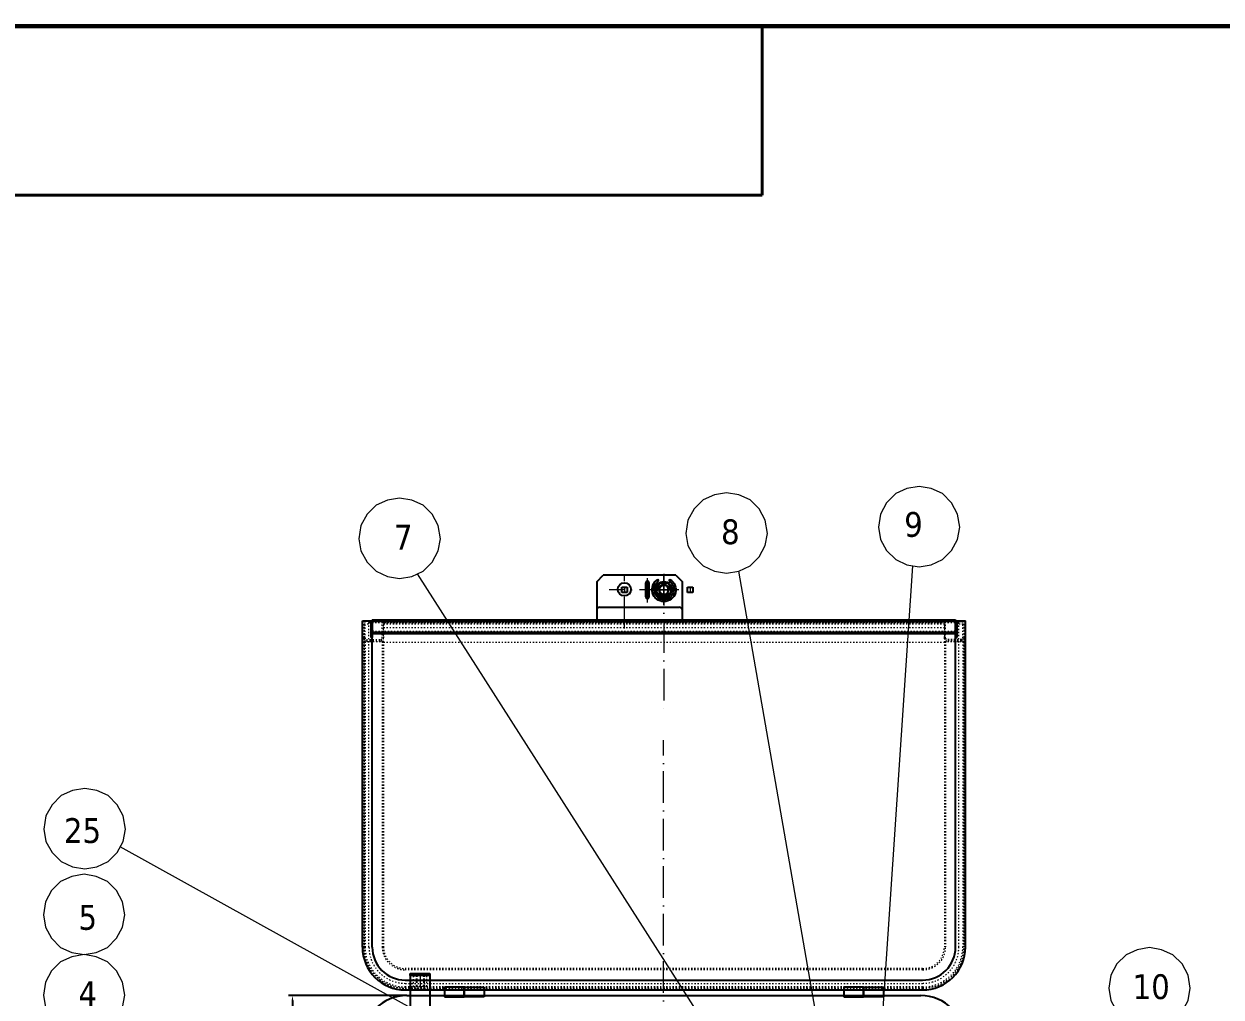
# Model space of a CAD drawing. Header units: millimetres. Extents: x 13152 to 36426, y -6229 to 13228.
# Drawn here: x 29267 to 31084, y 11556 to 13034 of the extents above; entities that cross this region are included whole.
import ezdxf

# ---------------------------------------------------------------- set-up
doc = ezdxf.new("R2010")
doc.units = ezdxf.units.MM
doc.header["$LTSCALE"] = 4
doc.linetypes.add('ACAD_ISO03W100', pattern=[1.18, 0.47, -0.71])
doc.linetypes.add('ACAD_ISO10W100', pattern=[18, 12, -3, 0, -3])
doc.layers.add('1', color=12, linetype='Continuous')
doc.layers.add('标注、文本', color=3, linetype='Continuous', lineweight=25)
doc.layers.add('铁心', color=3, linetype='Continuous', lineweight=0)
doc.styles.add('Tahoma$001', font='tahoma.ttf', dxfattribs={"height": 2.159784})
doc.styles.add('TH_GBDIM', font='romans.shx', dxfattribs={"width": 0.8, "bigfont": 'gbcbig.shx'})
doc.dimstyles.new('TH_GBDIM1', dxfattribs={"dimscale": 3, "dimtxt": 3.5, "dimasz": 2.5, "dimexe": 2, "dimexo": 0, "dimgap": 1.5, "dimtad": 1, "dimdec": 1, "dimzin": 0, "dimdsep": 46, "dimtxsty": 'TH_GBDIM', "dimcen": 2.5, "dimclrd": 3, "dimclre": 256, "dimclrt": 2, "dimadec": 0, "dimazin": 0, "dimtfac": 0.714286, "dimtdec": 1, "dimtmove": 0, "dimatfit": 3, "dimfxl": 0, "dimtzin": 0, "dimlwd": -1, "dimlwe": -1, "dimarcsym": 0})

# ---------------------------------------------------------------- blocks, each defined once
blk = doc.blocks.new('*D304')
at = {"layer": 'Defpoints', "color": 0}
for p in [(29848.3, 11558.5), (29674.7, 10608.5), (29805.1, 10608.5)]:
    blk.add_point(p, dxfattribs=at)
at = {"layer": '标注、文本'}
for p, q in [((29848.3, 11558.5), (29668.7, 11558.5)), ((29805.1, 10608.5), (29668.7, 10608.5))]:
    blk.add_line(p, q, dxfattribs=at)
at = {"layer": '标注、文本', "color": 3}
blk.add_line((29674.7, 11551), (29674.7, 10616), dxfattribs=at)
for points in [[(29673.4, 11551), (29675.9, 11551), (29674.7, 11558.5)], [(29673.4, 10616), (29675.9, 10616), (29674.7, 10608.5)]]:
    blk.add_solid(points, dxfattribs=at)
at = {"layer": '标注、文本', "color": 2, "insert": (29664.9, 11083.5), "char_height": 10.5, "attachment_point": 5, "rotation": 90, "style": 'TH_GBDIM'}
blk.add_mtext('950.0', dxfattribs=at)
blk = doc.blocks.new('huuuuu')
at = {"layer": '标注、文本', "color": 1, "linetype": 'ACAD_ISO10W100', "lineweight": 18}
for p, q in [((2130.7, -5602.1), (2130.7, -5556.6)), ((2108, -5579.3), (2153.5, -5579.3))]:
    blk.add_line(p, q, dxfattribs=at)
at = {"layer": '标注、文本', "color": 2, "linetype": 'ACAD_ISO03W100', "lineweight": 18}
for p, q in [((2113.7, -5573.3), (2117, -5573.3)), ((2144.5, -5573.3), (2147.7, -5573.3)), ((2113.7, -5585.3), (2117, -5585.3)), ((2144.5, -5585.3), (2147.7, -5585.3))]:
    blk.add_line(p, q, dxfattribs=at)
at = {"layer": '标注、文本'}
for p, q in [((2121.7, -5563.7), (2123.2, -5566.3)), ((2138.2, -5566.3), (2139.7, -5563.7))]:
    blk.add_line(p, q, dxfattribs=at)
for radius in [18, 15]:
    blk.add_arc((2130.7, -5579.3), radius, 120, 60, dxfattribs=at)

msp = doc.modelspace()

# ---------------------------------------------------------------- linework, layer by layer
at = {"layer": '1', "color": 0, "lineweight": 40}
for p in [(30387.58, 13030.25), (28650.99, 12773.71)]:
    msp.add_line(p, (30387.58, 12773.71), dxfattribs=at)
at = {"layer": '1', "color": 0, "lineweight": 40, "const_width": 6.91}
msp.add_lwpolyline([(28650.99, 7583.67), (36228.84, 7583.67), (36228.84, 13030.25), (28650.99, 13030.25), (28650.99, 7583.67)], dxfattribs=at)
at = {"layer": '标注、文本'}
for p, q in [((30136.29, 12186.62), (30146.29, 12196.62)), ((30256.29, 12196.62), (30146.29, 12196.62)), ((30256.29, 12196.62), (30266.29, 12186.62)), ((30136.29, 12186.62), (30136.29, 12126.62)), ((30174.29, 12170.62), (30174.29, 12178.62)), ((30174.29, 12178.62), (30182.29, 12178.62)), ((30182.29, 12170.62), (30174.29, 12170.62)), ((30182.29, 12178.62), (30182.29, 12170.62)), ((30210.79, 12163.84), (30210.79, 12185.34)), ((30211.29, 12163.62), (30211.29, 12185.62)), ((30215.29, 12163.62), (30215.29, 12185.62)), ((30215.79, 12163.84), (30215.79, 12185.34)), ((30231.04, 12184.6), (30226.56, 12170.81)), ((30226.56, 12170.81), (30238.29, 12162.29)), ((30231.04, 12184.6), (30245.54, 12184.6)), ((30231.79, 12173.12), (30231.79, 12176.12)), ((30238.29, 12162.29), (30250.02, 12170.81)), ((30244.79, 12173.12), (30244.79, 12176.12)), ((30250.02, 12170.81), (30245.54, 12184.6)), ((30266.29, 12126.62), (30266.29, 12186.62)), ((30274.29, 12170.62), (30274.29, 12178.62)), ((30274.29, 12178.62), (30282.29, 12178.62)), ((30282.29, 12170.62), (30274.29, 12170.62)), ((30282.29, 12178.62), (30282.29, 12170.62)), ((30136.29, 12136.62), (30136.29, 12126.62)), ((30141.29, 12148.04), (30261.29, 12148.04)), ((30266.29, 12126.62), (30266.29, 12136.62)), ((29780.79, 11632.12), (29780.79, 12127.63)), ((29780.79, 12127.63), (29795.79, 12127.63)), ((29782.83, 12127.12), (29784.83, 12127.12)), ((29791.79, 12127.12), (29784.79, 12127.12)), ((29790.79, 12127.12), (30685.79, 12127.12)), ((29793.79, 12125.12), (29793.79, 12102.12)), ((29795.79, 12129.12), (30680.79, 12129.12)), ((29795.79, 12129.12), (29795.79, 12127.12)), ((29795.79, 11632.12), (29795.79, 12127.63)), ((29795.79, 12127.12), (30680.79, 12127.12)), ((29795.79, 12125.12), (29795.79, 12102.12)), ((29810.83, 12127.12), (29812.83, 12127.12)), ((30136.29, 12126.62), (30266.29, 12126.62)), ((30665.76, 12127.12), (30663.76, 12127.12)), ((30680.79, 12129.12), (30680.79, 12127.12)), ((30680.79, 12127.63), (30695.79, 12127.63)), ((30680.79, 11632.12), (30680.79, 12127.63)), ((30680.79, 12125.12), (30680.79, 12102.12)), ((30682.79, 12125.12), (30682.79, 12102.12)), ((30684.79, 12127.12), (30691.79, 12127.12)), ((30693.76, 12127.12), (30691.76, 12127.12)), ((30695.79, 11632.12), (30695.79, 12127.63)), ((29795.79, 12114.62), (29793.79, 12114.62)), ((29795.79, 12109.62), (29793.79, 12109.62)), ((29795.79, 12102.12), (29793.79, 12102.12)), ((29795.79, 12110.12), (30680.79, 12110.12)), ((29795.79, 12108.12), (30680.79, 12108.12)), ((30680.79, 12114.62), (30682.79, 12114.62)), ((30680.79, 12109.62), (30682.79, 12109.62)), ((30680.79, 12102.12), (30682.79, 12102.12)), ((29853.29, 11592.12), (29883.29, 11592.12)), ((29853.29, 11589.12), (29853.29, 11592.12)), ((29883.29, 11592.12), (29883.29, 11589.12)), ((29845.79, 11582.12), (30630.79, 11582.12)), ((29883.29, 11589.12), (29853.29, 11589.12)), ((29853.29, 11589.12), (29853.29, 11510.22)), ((29858.29, 11588.62), (29858.79, 11589.12)), ((29883.29, 11589.12), (29883.29, 11510.22)), ((29905.29, 11571.52), (29905.29, 11556.52)), ((29935.29, 11571.52), (29905.29, 11571.52)), ((29935.29, 11571.52), (29935.29, 11556.52)), ((29935.29, 11556.52), (29935.29, 11571.52)), ((29935.29, 11556.52), (29935.29, 11571.52)), ((29935.29, 11571.52), (29965.29, 11571.52)), ((29965.29, 11571.52), (29965.29, 11556.52)), ((30541.29, 11571.52), (30511.29, 11571.52)), ((30511.29, 11571.52), (30511.29, 11556.52)), ((30541.29, 11571.52), (30541.29, 11556.52)), ((30541.29, 11556.52), (30541.29, 11571.52)), ((30541.29, 11571.52), (30571.29, 11571.52)), ((30541.29, 11556.52), (30541.29, 11571.52)), ((30571.29, 11571.52), (30571.29, 11556.52)), ((29845.79, 11567.12), (30630.79, 11567.12)), ((29848.29, 11558.52), (30628.29, 11558.52)), ((29905.29, 11556.52), (29935.29, 11556.52)), ((29965.29, 11556.52), (29935.29, 11556.52)), ((30511.29, 11556.52), (30541.29, 11556.52)), ((30571.29, 11556.52), (30541.29, 11556.52))]:
    msp.add_line(p, q, dxfattribs=at)
at = {"layer": '标注、文本', "color": 1, "linetype": 'ACAD_ISO10W100', "lineweight": 18}
for p, q in [((30178.31, 12115.67), (30178.31, 12197.21)), ((30213.29, 12155.14), (30213.29, 12192.14)), ((30238.29, 12198.94), (30238.29, 11983.7)), ((30238.29, 12191.39), (30238.29, 12157.86)), ((30249.22, 12174.62), (30155.29, 12174.62)), ((30178.29, 12178.62), (30178.29, 12170.62)), ((30213.29, 12183.62), (30213.29, 12161.62)), ((30222.43, 12174.62), (30254.16, 12174.62)), ((30238.29, 12166.08), (30238.29, 12183.16)), ((30278.29, 12178.62), (30278.29, 12170.62)), ((29797.7, 12112.12), (29792.38, 12112.12)), ((30678.88, 12112.12), (30684.21, 12112.12)), ((30237.62, 11274.22), (30237.62, 11946.5)), ((29868.29, 11589.12), (29868.29, 11569.12))]:
    msp.add_line(p, q, dxfattribs=at)
at = {"layer": '标注、文本', "color": 2, "linetype": 'ACAD_ISO03W100', "lineweight": 18}
for p, q in [((29782.83, 12127.12), (29782.83, 12101.12)), ((29783.29, 12123.12), (29783.29, 11632.12)), ((29783.29, 12123.12), (29790.79, 12123.12)), ((29784.83, 12101.12), (29784.83, 12127.12)), ((29790.79, 11632.12), (29790.79, 12127.63)), ((29790.79, 12127.12), (29790.79, 12123.12)), ((29790.79, 12125.12), (30685.79, 12125.12)), ((29810.83, 12101.12), (29810.83, 12127.12)), ((29812.79, 12125.12), (30663.79, 12125.12)), ((29812.79, 12095.12), (29812.79, 12125.12)), ((29812.79, 12123.12), (30663.79, 12123.12)), ((29812.79, 12117.12), (30663.79, 12117.12)), ((29812.83, 12127.12), (29812.83, 12101.12)), ((30136.29, 12128.62), (30266.29, 12128.62)), ((30663.76, 12127.12), (30663.76, 12101.12)), ((30663.79, 12125.12), (30663.79, 12095.12)), ((30665.76, 12101.12), (30665.76, 12127.12)), ((30685.79, 11632.12), (30685.79, 12127.63)), ((30685.79, 12127.12), (30685.79, 12123.12)), ((30685.79, 12123.12), (30693.29, 12123.12)), ((30691.76, 12101.12), (30691.76, 12127.12)), ((30693.29, 12123.12), (30693.29, 11632.12)), ((30693.76, 12127.12), (30693.76, 12101.12)), ((29786.83, 12099.12), (29808.83, 12099.12)), ((29795.79, 12111.62), (30680.79, 12111.62)), ((29795.79, 12109.62), (30680.79, 12109.62)), ((30689.76, 12099.12), (30667.76, 12099.12)), ((29782.79, 12096.12), (29782.79, 11632.62)), ((29782.79, 12096.12), (29812.79, 12096.12)), ((29784.79, 12096.12), (29784.79, 11632.62)), ((29786.83, 12097.12), (29808.83, 12097.12)), ((29810.79, 12096.12), (29810.79, 11632.62)), ((29812.79, 12096.12), (29812.79, 11632.62)), ((29812.79, 12095.12), (30663.79, 12095.12)), ((30663.79, 12096.12), (30663.79, 11632.62)), ((30663.79, 12096.12), (30693.79, 12096.12)), ((30665.79, 12096.12), (30665.79, 11632.62)), ((30689.76, 12097.12), (30667.76, 12097.12)), ((30691.79, 12096.12), (30691.79, 11632.62)), ((30693.79, 12096.12), (30693.79, 11632.62)), ((30630.79, 11599.62), (29845.79, 11599.62)), ((30630.79, 11597.62), (29845.79, 11597.62)), ((29845.79, 11577.12), (30630.79, 11577.12)), ((30630.79, 11571.62), (29845.79, 11571.62)), ((29858.29, 11572.12), (29858.29, 11588.62)), ((29858.29, 11588.62), (29878.29, 11588.62)), ((29858.29, 11572.12), (29861.29, 11569.12)), ((29878.29, 11572.12), (29858.29, 11572.12)), ((29858.79, 11589.12), (29877.79, 11589.12)), ((29862.29, 11589.12), (29862.29, 11569.12)), ((29863.29, 11589.12), (29863.29, 11569.12)), ((29873.29, 11589.12), (29873.29, 11569.12)), ((29874.29, 11589.12), (29874.29, 11569.12)), ((29875.29, 11569.12), (29878.29, 11572.12)), ((29877.79, 11589.12), (29878.29, 11588.62)), ((29878.29, 11588.62), (29878.29, 11572.12)), ((29845.79, 11569.62), (30630.79, 11569.62)), ((30630.79, 11569.62), (29845.79, 11569.62)), ((29875.29, 11569.12), (29861.29, 11569.12)), ((29905.29, 11557.99), (29905.29, 11564.02)), ((29935.29, 11570.06), (29935.29, 11564.02)), ((29935.29, 11560.39), (29935.29, 11566.42)), ((30541.29, 11570.06), (30541.29, 11564.02)), ((30571.29, 11557.99), (30571.29, 11564.02))]:
    msp.add_line(p, q, dxfattribs=at)
at = {"layer": '标注、文本'}
for centre, radius in [((30178.31, 12175.21), 10), ((30238.29, 12174.62), 12.33), ((30238.29, 12174.62), 7)]:
    msp.add_circle(centre, radius, dxfattribs=at)
for centre, radius, start, end in [((30213.29, 12185.34), 2.5, 0, 180), ((30213.29, 12185.62), 2, 0, 180), ((30238.29, 12176.12), 6.5, 0, 180), ((30238.29, 12173.12), 6.5, 180, 0), ((30213.29, 12163.84), 2.5, 180, 0), ((30213.29, 12163.62), 2, 180, 0), ((30141.29, 12143.04), 5, 90, 180), ((30261.29, 12143.04), 5, 0, 90), ((29791.79, 12125.12), 2, 0, 90), ((30684.79, 12125.12), 2, 90, 180), ((29845.79, 11632.12), 65, 180, 270), ((29845.79, 11632.12), 50, 180, 270), ((30630.79, 11632.12), 65, 270, 0), ((30630.79, 11632.12), 50, 270, 0), ((29848.29, 11491.02), 67.5, 90, 180), ((30627.62, 11491.02), 67.5, 0, 90)]:
    msp.add_arc(centre, radius, start, end, dxfattribs=at)
at = {"layer": '标注、文本', "color": 2, "linetype": 'ACAD_ISO03W100', "lineweight": 18}
for centre, radius, start, end in [((29786.83, 12101.12), 4, 180, 270), ((29786.83, 12101.12), 2, 180, 270), ((29808.83, 12101.12), 2, 270, 0), ((29808.83, 12101.12), 4, 270, 0), ((30667.76, 12101.12), 4, 180, 270), ((30667.76, 12101.12), 2, 180, 270), ((30689.76, 12101.12), 2, 270, 0), ((30689.76, 12101.12), 4, 270, 0), ((29845.79, 11632.62), 63, 180, 270), ((29845.79, 11632.12), 62.5, 180, 270), ((29845.79, 11632.62), 61, 180, 270), ((29845.79, 11632.12), 55, 180, 270), ((29845.79, 11632.62), 35, 180, 270), ((29845.79, 11632.62), 33, 180, 270), ((30630.79, 11632.62), 33, 270, 0), ((30630.79, 11632.62), 63, 270, 0), ((30630.79, 11632.62), 35, 270, 0), ((30630.79, 11632.62), 61, 270, 0), ((30630.79, 11632.12), 55, 270, 0), ((30630.79, 11632.12), 62.5, 270, 0)]:
    msp.add_arc(centre, radius, start, end, dxfattribs=at)
at = {"layer": '铁心', "lineweight": 13}
for points in [[(30395.23, 12260.31), (30391.92, 12280.19), (30382.88, 12297.36), (30369.03, 12311.21), (30351.86, 12318.74), (30333.49, 12322.05), (30314.81, 12318.74), (30297.95, 12311.21), (30284.09, 12297.36), (30274.75, 12280.19), (30271.74, 12260.31), (30274.75, 12241.64), (30284.09, 12224.77), (30297.95, 12210.92), (30314.81, 12203.09), (30333.49, 12200.07), (30351.86, 12203.09), (30369.03, 12210.92), (30382.88, 12224.77), (30391.92, 12241.64)], [(30687.24, 12269.78), (30683.93, 12289.65), (30674.9, 12306.82), (30661.04, 12320.68), (30643.87, 12328.21), (30625.5, 12331.52), (30606.83, 12328.21), (30589.96, 12320.68), (30576.11, 12306.82), (30566.77, 12289.65), (30563.76, 12269.78), (30566.77, 12251.1), (30576.11, 12234.24), (30589.96, 12220.38), (30606.83, 12212.55), (30625.5, 12209.54), (30643.87, 12212.55), (30661.04, 12220.38), (30674.9, 12234.24), (30683.93, 12251.1)], [(29899.05, 12252.19), (29895.74, 12272.07), (29886.7, 12289.24), (29872.85, 12303.09), (29855.68, 12310.62), (29837.31, 12313.93), (29818.63, 12310.62), (29801.77, 12303.09), (29787.91, 12289.24), (29778.57, 12272.07), (29775.56, 12252.19), (29778.57, 12233.52), (29787.91, 12216.65), (29801.77, 12202.8), (29818.63, 12194.96), (29837.31, 12191.95), (29855.68, 12194.96), (29872.85, 12202.8), (29886.7, 12216.65), (29895.74, 12233.52)], [(29421.13, 11811.34), (29417.82, 11831.21), (29408.78, 11848.38), (29394.93, 11862.24), (29377.76, 11869.77), (29359.39, 11873.08), (29340.71, 11869.77), (29323.85, 11862.24), (29309.99, 11848.38), (29300.65, 11831.21), (29297.64, 11811.34), (29300.65, 11792.66), (29309.99, 11775.8), (29323.85, 11761.94), (29340.71, 11754.11), (29359.39, 11751.1), (29377.76, 11754.11), (29394.93, 11761.94), (29408.78, 11775.8), (29417.82, 11792.66)], [(29420.15, 11681.06), (29416.84, 11700.93), (29407.8, 11718.1), (29393.95, 11731.96), (29376.78, 11739.49), (29358.41, 11742.8), (29339.73, 11739.49), (29322.87, 11731.96), (29309.01, 11718.1), (29299.68, 11700.93), (29296.66, 11681.06), (29299.68, 11662.38), (29309.01, 11645.52), (29322.87, 11631.66), (29339.73, 11623.83), (29358.41, 11620.82), (29376.78, 11623.83), (29393.95, 11631.66), (29407.8, 11645.52), (29416.84, 11662.38)], [(31036.91, 11569.72), (31033.59, 11589.6), (31024.56, 11606.76), (31010.7, 11620.62), (30993.53, 11628.15), (30975.16, 11631.46), (30956.49, 11628.15), (30939.62, 11620.62), (30925.77, 11606.76), (30916.43, 11589.6), (30913.42, 11569.72), (30916.43, 11551.04), (30925.77, 11534.18), (30939.62, 11520.32), (30956.49, 11512.49), (30975.16, 11509.48), (30993.53, 11512.49), (31010.7, 11520.32), (31024.56, 11534.18), (31033.59, 11551.04)], [(29420.15, 11559.07), (29416.84, 11578.95), (29407.8, 11596.12), (29393.95, 11609.98), (29376.78, 11617.51), (29358.41, 11620.82), (29339.73, 11617.51), (29322.87, 11609.98), (29309.01, 11596.12), (29299.68, 11578.95), (29296.66, 11559.07), (29299.68, 11540.4), (29309.01, 11523.53), (29322.87, 11509.68), (29339.73, 11501.85), (29358.41, 11498.84), (29376.78, 11501.85), (29393.95, 11509.68), (29407.8, 11523.53), (29416.84, 11540.4)]]:
    msp.add_lwpolyline(points, close=True, dxfattribs=at)
for points in [[(30568.29, 11501.02), (30616.16, 12211.04), (30616.16, 12211.04)], [(30356.26, 11428.68), (29864.26, 12198.88), (29864.26, 12198.88)], [(30473.29, 11505.84), (30351.86, 12203.09), (30351.86, 12203.09)], [(29868.29, 11532.02), (29413.3, 11784.23), (29413.3, 11784.23)]]:
    msp.add_lwpolyline(points, dxfattribs=at)

# ---------------------------------------------------------------- block references
at = {"layer": '标注、文本', "xscale": -1}
msp.add_blockref('huuuuu', (32369, 17753.94), dxfattribs=at)

# ---------------------------------------------------------------- texts
at = {"layer": '铁心', "lineweight": 13, "style": 'Tahoma$001'}
for s, height, p in [('8', 37.59, (30325, 12243.89)), ('9', 37.59, (30602.89, 12255.05)), ('7', 37.59, (29828.82, 12235.77)), ('25', 37.589, (29327.87, 11790.31)), ('5', 37.59, (29349.92, 11658.47)), ('10', 37.589, (30949.48, 11553.3)), ('4', 37.59, (29349.92, 11542.65))]:
    msp.add_text(s, height=height, dxfattribs=at).set_placement(p)

# ---------------------------------------------------------------- dimensions: what is measured, and where the dimension line sits
at = {"layer": '标注、文本'}
dim = msp.add_linear_dim(base=(29674.7, 10608.52), p1=(29848.29, 11558.52), p2=(29805.12, 10608.52), angle=90, dimstyle='TH_GBDIM1', dxfattribs=at)
dim.commit()
dim.dimension.update_dxf_attribs({"geometry": '*D304', "text_midpoint": (29664.95, 11083.52)})

doc.saveas('drawing.dxf')
